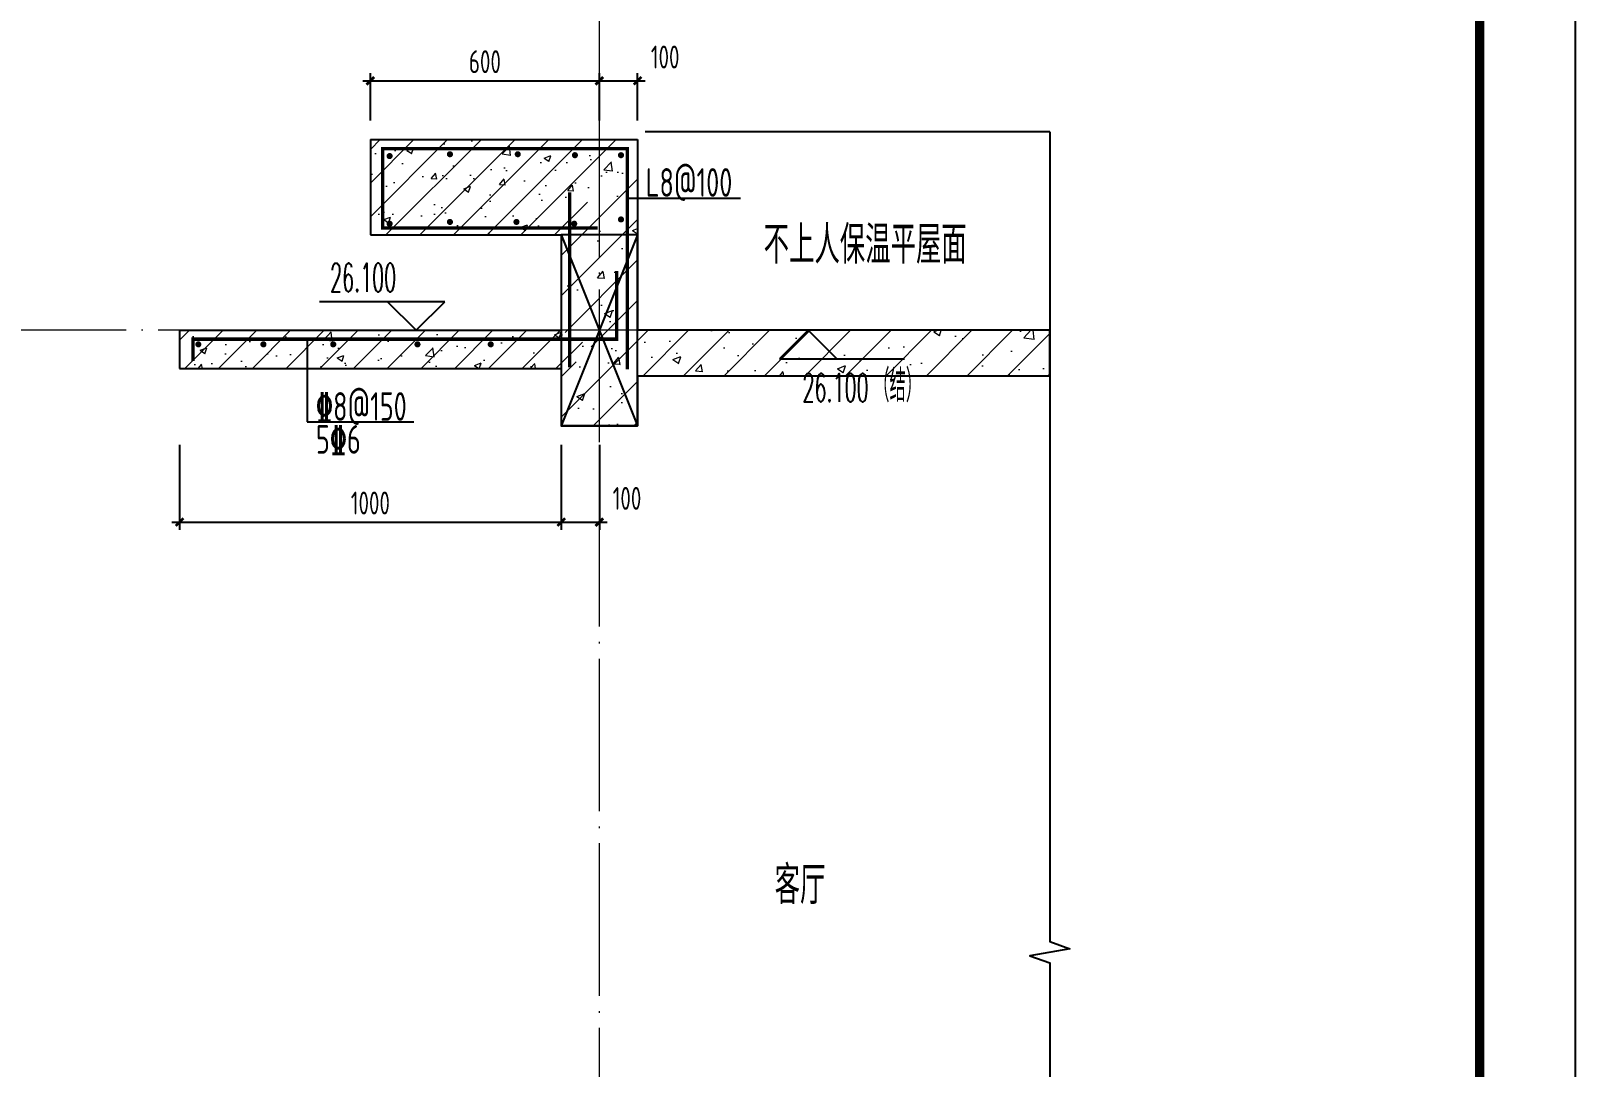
# Model space of a CAD drawing. Extents: x -1712635 to -854203, y -534641 to -21985.
# Drawn here: x -883123 to -879077, y -151179 to -148463 of the extents above; entities that cross this region are included whole.
import ezdxf

# ---------------------------------------------------------------- set-up
doc = ezdxf.new("R2010")
doc.units = 0
doc.header["$LTSCALE"] = 1000
doc.linetypes.add('DOTE', pattern=[2.42, 2, -0.2, 0.02, -0.2])
doc.layers.get('0').update_dxf_attribs({"linetype": 'CONTINUOUS'})
doc.layers.get('Defpoints').update_dxf_attribs({"linetype": 'CONTINUOUS'})
for name, color, linetype in [('DIM', 2, 'CONTINUOUS'), ('DIM_ELEV', 3, 'CONTINUOUS'), ('DIM_SYMB', 3, 'CONTINUOUS'), ('PUB_TEXT', 2, 'CONTINUOUS'), ('REIN', 6, 'CONTINUOUS'), ('S-大样-砼线', 7, 'CONTINUOUS'), ('S-引出线', 40, 'CONTINUOUS'), ('TEXT', 2, 'CONTINUOUS'), ('WALL', 2, 'CONTINUOUS'), ('yichutu', 7, 'CONTINUOUS')]:
    doc.layers.add(name, color=color, linetype=linetype)
for name, color, linetype, lineweight in [('DOTE', 19, 'DOTE', 9), ('PUB_HATCH', 8, 'CONTINUOUS', 9), ('图框', 9, 'CONTINUOUS', 18)]:
    doc.layers.add(name, color=color, linetype=linetype, lineweight=lineweight)
doc.styles.add('_TCH_DIM', font='SIMPLEX.shx', dxfattribs={"width": 0.7, "bigfont": 'GBCBIG.shx'})
doc.styles.add('TSSD_DIMENSION', font='Tssdeng.shx', dxfattribs={"width": 0.7, "bigfont": 'tssdchn.shx'})
doc.styles.add('TSSD_REIN', font='tssdeng.shx', dxfattribs={"width": 0.7, "height": 300, "bigfont": 'tssdchn.shx'})
doc.dimstyles.new('TSSD_20_20', dxfattribs={"dimtxt": 60, "dimasz": 20, "dimexe": 20, "dimexo": 50, "dimgap": 20, "dimtad": 1, "dimdec": 0, "dimzin": 0, "dimdsep": 46, "dimtxsty": 'TSSD_DIMENSION', "dimblk": 'ARCHTICK', "dimblk1": 'ARCHTICK', "dimblk2": 'ARCHTICK', "dimcen": 0, "dimdle": 20, "dimclrt": 7, "dimadec": 0, "dimazin": 0, "dimtfac": 1, "dimtdec": 0, "dimtix": 1, "dimtmove": 2, "dimatfit": 3, "dimfxl": 0, "dimtolj": 1, "dimtzin": 0, "dimarcsym": 0})
pattern_1 = [(45, (-1569657.01, 4552.52), (-44.194174, 44.194174), []), (50, (-1569657.01, 4552.52), (179.315046, -15.688034), [18.75, -206.25]), (355, (-1569657.01, 4552.52), (-34.687833, 188.048033), [15, -165]), (100.4514, (-1569642.07, 4551.21), (144.627345, 172.359886), [15.935047, -175.28553]), (46.1842, (-1569657, 4602.52), (266.81026, -41.379754), [28.125, -309.375]), (96.6356, (-1569634.78, 4599.07), (233.66568, 243.52947), [23.90257, -262.92825]), (351.1842, (-1569657, 4602.52), (233.66549, 243.52965), [22.5, -247.5]), (21, (-1569632.01, 4590.02), (149.226763, -100.654723), [18.75, -206.25]), (326, (-1569632.01, 4590.02), (60.828833, 181.28751), [15, -165]), (71.4514, (-1569619.58, 4581.63), (210.055657, 80.632624), [15.935047, -175.28553]), (37.5, (-1569657.01, 4552.52), (3.039964, 83.2234635), [0, -163, 0, -167.5, 0, -165.625]), (7.5, (-1569657.01, 4552.52), (65.767384, 98.602928), [0, -95.5, 0, -159.25, 0, -63.125]), (327.5, (-1569712.76, 4552.52), (133.455609, -5.638718), [0, -62.5, 0, -195, 0, -258.75]), (317.5, (-1569737.76, 4552.52), (145.796542, 25.026246), [0, -81.25, 0, -129.5, 0, -183.75])]
pattern_2 = [(45, (-1569657.01, 4552.52), (-53.0330086, 53.0330086), []), (50, (-1569657.01, 4552.52), (215.178055, -18.82564), [22.5, -247.5]), (355, (-1569657, 4552.52), (-41.6254, 225.65764), [18, -198]), (100.4514, (-1569639.08, 4550.95), (173.552815, 206.83186), [19.12206, -210.342634]), (46.1842, (-1569657, 4612.52), (320.17231, -49.6557), [33.75, -371.25]), (96.6356, (-1569630.33, 4608.38), (280.39881, 292.23536), [28.68309, -315.5139]), (351.1842, (-1569657, 4612.52), (280.39858, 292.23558), [27, -297]), (21, (-1569627.01, 4597.52), (179.072116, -120.785667), [22.5, -247.5]), (326, (-1569627, 4597.52), (72.9946, 217.545014), [18, -198]), (71.4514, (-1569612.09, 4587.45), (252.06679, 96.75915), [19.12206, -210.342634]), (37.5, (-1569657.01, 4552.52), (3.647957, 99.868156), [0, -195.6, 0, -201, 0, -198.75]), (7.5, (-1569657.01, 4552.52), (78.920861, 118.323514), [0, -114.6, 0, -191.1, 0, -75.75]), (327.5, (-1569723.91, 4552.52), (160.146731, -6.7664615), [0, -75, 0, -234, 0, -310.5]), (317.5, (-1569753.91, 4552.52), (174.95585, 30.031495), [0, -97.5, 0, -155.4, 0, -220.5])]

# ---------------------------------------------------------------- blocks, each defined once
blk = doc.blocks.new('GFDDDDRG')
at = {"layer": '图框'}
blk.add_lwpolyline([(923309.8, -107437), (923309.8, -159999.5), (893609.8, -159999.5), (893609.8, -107437)], close=True, dxfattribs=at)
blk.add_lwpolyline([(923309.8, -107437), (923309.8, -159999.5), (893609.8, -159999.5), (893609.8, -107437)], close=True, dxfattribs=at)
at = {"layer": '图框', "const_width": 50}
blk.add_lwpolyline([(894109.8, -159499.5), (922809.8, -159499.5), (922809.8, -108687), (894109.8, -108687)], close=True, dxfattribs=at)
blk = doc.blocks.new('yct-1051-594-26275-14850-25-1002.0')
at = {"layer": 'yichutu', "color": 7}
blk.add_lwpolyline([(0, 0), (0, 14850), (26275, 14850), (26275, 0)], close=True, dxfattribs=at)
blk = doc.blocks.new('_ArchTick')
at = {"color": 0, "const_width": 0.35}
blk.add_lwpolyline([(-0.5, -0.5), (0.5, 0.5)], dxfattribs=at)
blk = doc.blocks.new('*D3619')
at = {"layer": 'Defpoints', "color": 0}
for p in [(-881633, -148593.6), (-882233, -148747.8), (-881633, -148747.8)]:
    blk.add_point(p, dxfattribs=at)
at = {"layer": 'DIM', "color": 0, "lineweight": -2}
for p, q in [((-882253, -148593.6), (-881613, -148593.6)), ((-882233, -148697.8), (-882233, -148573.6)), ((-881633, -148697.8), (-881633, -148573.6))]:
    blk.add_line(p, q, dxfattribs=at)
at = {"layer": 'DIM', "color": 0, "lineweight": -2, "xscale": 20, "yscale": 20, "zscale": 20, "rotation": 180}
blk.add_blockref('_ArchTick', (-882233, -148593.6), dxfattribs=at)
at = {"layer": 'DIM', "color": 0, "lineweight": -2, "xscale": 20, "yscale": 20, "zscale": 20}
blk.add_blockref('_ArchTick', (-881633, -148593.6), dxfattribs=at)
at = {"layer": 'DIM', "color": 7, "insert": (-881933, -148543.6), "char_height": 60, "attachment_point": 5, "style": 'TSSD_DIMENSION'}
blk.add_mtext('\\A1;600', dxfattribs=at)
blk = doc.blocks.new('*D3620')
at = {"layer": 'Defpoints', "color": 0}
for p in [(-881533, -148593.6), (-881633, -148747.8), (-881533, -148747.8)]:
    blk.add_point(p, dxfattribs=at)
at = {"layer": 'DIM', "color": 0, "lineweight": -2}
for p, q in [((-881653, -148593.6), (-881513, -148593.6)), ((-881633, -148697.8), (-881633, -148573.6)), ((-881533, -148697.8), (-881533, -148573.6))]:
    blk.add_line(p, q, dxfattribs=at)
at = {"layer": 'DIM', "color": 0, "lineweight": -2, "xscale": 20, "yscale": 20, "zscale": 20, "rotation": 180}
blk.add_blockref('_ArchTick', (-881633, -148593.6), dxfattribs=at)
at = {"layer": 'DIM', "color": 0, "lineweight": -2, "xscale": 20, "yscale": 20, "zscale": 20}
blk.add_blockref('_ArchTick', (-881533, -148593.6), dxfattribs=at)
at = {"layer": 'DIM', "color": 7, "insert": (-881460.6, -148531.4), "char_height": 60, "attachment_point": 5, "style": 'TSSD_DIMENSION'}
blk.add_mtext('\\A1;100', dxfattribs=at)
blk = doc.blocks.new('*D3635')
at = {"layer": 'Defpoints', "color": 0}
for p in [(-882733, -149497.8), (-881733, -149497.8), (-881733, -149750.5)]:
    blk.add_point(p, dxfattribs=at)
at = {"layer": 'DIM', "color": 0, "lineweight": -2}
for p, q in [((-882733, -149547.8), (-882733, -149770.5)), ((-881733, -149547.8), (-881733, -149770.5)), ((-882753, -149750.5), (-881713, -149750.5))]:
    blk.add_line(p, q, dxfattribs=at)
at = {"layer": 'DIM', "color": 0, "lineweight": -2, "xscale": 20, "yscale": 20, "zscale": 20, "rotation": 180}
blk.add_blockref('_ArchTick', (-882733, -149750.5), dxfattribs=at)
at = {"layer": 'DIM', "color": 0, "lineweight": -2, "xscale": 20, "yscale": 20, "zscale": 20}
blk.add_blockref('_ArchTick', (-881733, -149750.5), dxfattribs=at)
at = {"layer": 'DIM', "color": 7, "insert": (-882233, -149700.5), "char_height": 60, "attachment_point": 5, "style": 'TSSD_DIMENSION'}
blk.add_mtext('\\A1;1000', dxfattribs=at)
blk = doc.blocks.new('*D3636')
at = {"layer": 'Defpoints', "color": 0}
for p in [(-881733, -149497.8), (-881633, -149497.8), (-881633, -149750.5)]:
    blk.add_point(p, dxfattribs=at)
at = {"layer": 'DIM', "color": 0, "lineweight": -2}
for p, q in [((-881733, -149547.8), (-881733, -149770.5)), ((-881633, -149547.8), (-881633, -149770.5)), ((-881753, -149750.5), (-881613, -149750.5))]:
    blk.add_line(p, q, dxfattribs=at)
at = {"layer": 'DIM', "color": 0, "lineweight": -2, "xscale": 20, "yscale": 20, "zscale": 20, "rotation": 180}
blk.add_blockref('_ArchTick', (-881733, -149750.5), dxfattribs=at)
at = {"layer": 'DIM', "color": 0, "lineweight": -2, "xscale": 20, "yscale": 20, "zscale": 20}
blk.add_blockref('_ArchTick', (-881633, -149750.5), dxfattribs=at)
at = {"layer": 'DIM', "color": 7, "insert": (-881560.6, -149688.3), "char_height": 60, "attachment_point": 5, "style": 'TSSD_DIMENSION'}
blk.add_mtext('\\A1;100', dxfattribs=at)
blk = doc.blocks.new('20210809.04171406')
at = {"layer": 'REIN', "const_width": 9}
for points in [[(88215.1, 67166.7), (87651.4, 67166.7), (87651.4, 67375), (88292.5, 67375), (88292.5, 66796)], [(88141.4, 66801.6), (88141.4, 67260.3)], [(87154.5, 66817.9), (87154.5, 66875.4), (88264.4, 66875.4), (88264.4, 67054)]]:
    blk.add_lwpolyline(points, dxfattribs=at)
at = {"layer": 'REIN', "const_width": 8}
for points in [[(87823.7, 67360.2, 1), (87831.7, 67360.2, 1)], [(88001.4, 67360.2, 1), (88009.4, 67360.2, 1)], [(87665.7, 67355.4, 1), (87673.7, 67355.4, 1)], [(88151.2, 67357.7, 1), (88159.2, 67357.7, 1)], [(88271.9, 67357.7, 1), (88279.9, 67357.7, 1)], [(87665.7, 67178, 1), (87673.7, 67178, 1)], [(87823.7, 67182.7, 1), (87831.7, 67182.7, 1)], [(87998, 67182.7, 1), (88006, 67182.7, 1)], [(88149.3, 67178, 1), (88157.3, 67178, 1)], [(88271.9, 67189.2, 1), (88279.9, 67189.2, 1)], [(87164.5, 66861.8, 1), (87172.5, 66861.8, 1)], [(87335, 66861.8, 1), (87343, 66861.8, 1)], [(87518, 66861.8, 1), (87526, 66861.8, 1)], [(87738.7, 66861.8, 1), (87746.7, 66861.8, 1)], [(87930.6, 66861.8, 1), (87938.6, 66861.8, 1)]]:
    blk.add_lwpolyline(points, format="xyb", close=True, dxfattribs=at)
at = {"layer": 'S-大样-砼线'}
for p, q in [((88119.3, 67148.6), (88319.3, 66648.6)), ((88319.3, 67148.6), (88119.3, 66648.6))]:
    blk.add_line(p, q, dxfattribs=at)
blk.add_lwpolyline([(88319.3, 67148.6), (88119.3, 67148.6), (88119.3, 66648.6), (88319.3, 66648.6)], close=True, dxfattribs=at)
at = {"layer": 'S-引出线'}
for p, q in [((88288.5, 67244.6), (88588.6, 67244.6)), ((87453.4, 66875.4), (87453.4, 66658.9)), ((87453.4, 66658.9), (87733.1, 66658.9))]:
    blk.add_line(p, q, dxfattribs=at)
at = {"layer": 'TEXT', "style": 'TSSD_REIN', "width": 0.7}
for s, p in [('L8@100', (88340.6, 67248.7)), ('%%1328@150', (87476.5, 66661.4)), ('5%%1326', (87476.5, 66575.2))]:
    blk.add_text(s, height=75, rotation=0, dxfattribs=at).set_placement(p)

msp = doc.modelspace()

# ---------------------------------------------------------------- hatches: boundary and pattern name
at = {"layer": 'PUB_HATCH'}
h = msp.add_hatch(dxfattribs=at)
h.set_pattern_fill('钢筋混凝土', color=256, scale=25, style=0)
h.set_pattern_definition(pattern_1)
h.paths.add_polyline_path([(-882233.01, -148997.77), (-881733.01, -148997.77), (-881533.01, -148747.77), (-882233.01, -148747.77)])
h = msp.add_hatch(dxfattribs=at)
h.set_pattern_fill('钢筋混凝土', color=256, scale=30, style=0)
h.set_pattern_definition(pattern_2)
h.paths.add_polyline_path([(-881533.01, -148747.77), (-881733.01, -148997.77), (-881733.01, -149247.77), (-881633.01, -149302.78), (-881533.01, -149247.78)])
h = msp.add_hatch(dxfattribs=at)
h.set_pattern_fill('钢筋混凝土', color=256, scale=25, style=0)
h.set_pattern_definition(pattern_1)
h.paths.add_polyline_path([(-882733.01, -149347.77), (-881733.01, -149347.77), (-881633.01, -149302.78), (-881733.01, -149247.77), (-882733.01, -149247.77)])
h = msp.add_hatch(dxfattribs=at)
h.set_pattern_fill('钢筋混凝土', color=256, scale=30, style=0)
h.set_pattern_definition(pattern_2)
h.paths.add_polyline_path([(-880453.01, -149247.78), (-881533.01, -149247.78), (-881633.01, -149302.78), (-881533.01, -149367.78), (-880453.01, -149367.78)])
h = msp.add_hatch(dxfattribs=at)
h.set_pattern_fill('钢筋混凝土', color=256, scale=30, style=0)
h.set_pattern_definition(pattern_2)
h.paths.add_polyline_path([(-881633.01, -149302.78), (-881733.01, -149347.77), (-881733.01, -149497.77), (-881533.01, -149497.77), (-881533.01, -149367.78)])

# ---------------------------------------------------------------- linework, layer by layer
at = {"color": 251}
msp.add_line((-880453.01, -148727.66), (-881513.01, -148727.77), dxfattribs=at)
at = {"layer": 'DIM_ELEV', "color": 3}
for p, q in [((-882038.22, -149172.77), (-882366.22, -149172.77)), ((-882113.22, -149247.77), (-882188.22, -149172.77)), ((-882113.22, -149247.77), (-882038.22, -149172.77)), ((-881086.29, -149247.77), (-881161.29, -149322.77)), ((-881086.29, -149247.77), (-881011.29, -149322.77)), ((-881161.29, -149322.77), (-880833.29, -149322.77))]:
    msp.add_line(p, q, dxfattribs=at)
at = {"layer": 'DIM_SYMB'}
msp.add_lwpolyline([(-880453.01, -148727.66), (-880453.01, -150849.97), (-880400.51, -150869.08), (-880505.51, -150887.6), (-880453.01, -150906.22), (-880453.01, -153028.53)], dxfattribs=at)
at = {"layer": 'DOTE', "color": 1, "linetype": 'DOTE', "ltscale": 0.2}
for p, q in [((-881633.01, -152928.53), (-881633.01, -148147.77)), ((-880453.01, -149247.77), (-883202.48, -149247.77))]:
    msp.add_line(p, q, dxfattribs=at)
at = {"layer": 'WALL'}
for p, q in [((-882233.01, -148747.77), (-881533.01, -148747.77)), ((-882233.01, -148747.77), (-882233.01, -148997.77)), ((-881533.01, -148747.77), (-881533.01, -149247.78)), ((-882233.01, -148997.77), (-881733.01, -148997.77)), ((-881733.01, -148997.77), (-881733.01, -149247.77)), ((-882733.01, -149247.77), (-881733.01, -149247.77)), ((-882733.01, -149247.77), (-882733.01, -149347.77)), ((-880453.01, -149247.78), (-881533.01, -149247.78)), ((-880453.01, -149367.78), (-880453.01, -149247.78)), ((-882733.01, -149347.77), (-881733.01, -149347.77)), ((-881733.01, -149347.77), (-881733.01, -149497.77)), ((-880453.01, -149367.78), (-881533.01, -149367.78)), ((-881533.01, -149367.78), (-881533.01, -149497.77)), ((-881533.01, -149497.77), (-881733.01, -149497.77))]:
    msp.add_line(p, q, dxfattribs=at)

# ---------------------------------------------------------------- block references
at = {"xscale": 0.5, "yscale": 0.5, "zscale": 0.5}
msp.add_blockref('GFDDDDRG', (-1340731.4, -89164.01), dxfattribs=at)
at = {"layer": 'REIN'}
msp.add_blockref('20210809.04171406', (-969852.27, -216146.34), dxfattribs=at)
at = {"layer": 'yichutu', "rotation": 270}
msp.add_blockref('yct-1051-594-26275-14850-25-1002.0', (-893926.51, -142882.49), dxfattribs=at)

# ---------------------------------------------------------------- texts
at = {"layer": 'DIM_ELEV', "color": 7, "style": '_TCH_DIM'}
for s, height, width, p in [('26.100', 74.375, 0.494118, (-881100.84, -149435.3)), ('（结）', 84.397, 0.7, (-880915.34, -149435.3))]:
    msp.add_text(s, height=height, dxfattribs=dict(at, width=width)).set_placement(p)
at = {"layer": 'PUB_TEXT', "style": 'TSSD_REIN', "width": 0.7}
for s, p in [('不上人保温平屋面', (-881202.53, -149073.43)), ('客厅', (-881173.77, -150752.15))]:
    msp.add_text(s, height=100, dxfattribs=at).set_placement(p)
at = {"layer": 'PUB_TEXT', "color": 3, "style": '_TCH_DIM', "width": 0.494118}
msp.add_text('26.100', height=74.375, dxfattribs=at).set_placement((-882338.72, -149146.52))

# ---------------------------------------------------------------- dimensions: what is measured, and where the dimension line sits
at = {"layer": 'DIM'}
for p1, p2, distance, picture, middle in [((-882233.01, -148747.77), (-881633.01, -148747.77), 154.16, '*D3619', (-881933.01, -148543.61)), ((-882733.01, -149497.77), (-881733.01, -149497.77), -252.71, '*D3635', (-882233.01, -149700.48))]:
    dim = msp.add_aligned_dim(p1=p1, p2=p2, distance=distance, dimstyle='TSSD_20_20', dxfattribs=at)
    dim.commit()
    dim.dimension.update_dxf_attribs({"geometry": picture, "text_midpoint": middle})
for base, p1, p2, angle, picture, middle in [((-881533.01, -148593.61), (-881633.01, -148747.77), (-881533.01, -148747.77), 360, '*D3620', (-881460.59, -148531.43)), ((-881633.01, -149750.48), (-881733.01, -149497.77), (-881633.01, -149497.77), 0, '*D3636', (-881560.6, -149688.3))]:
    dim = msp.add_linear_dim(base=base, p1=p1, p2=p2, angle=angle, dimstyle='TSSD_20_20', dxfattribs=at)
    dim.commit()
    dim.dimension.update_dxf_attribs({"geometry": picture, "text_midpoint": middle, "dimtype": 161})

doc.saveas('drawing.dxf')
